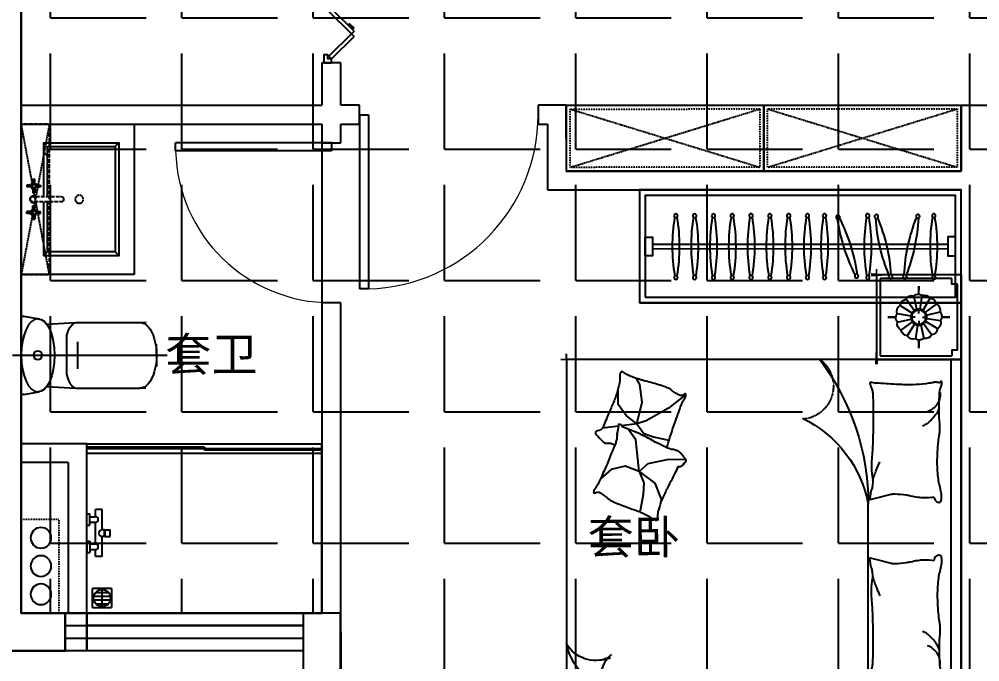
# Model space of a CAD drawing. Extents: x -284868 to 304789, y -137694 to 137894.
# Drawn here: x 125286 to 130397, y -113777 to -110361 of the extents above; entities that cross this region are included whole.
import ezdxf
from ezdxf.enums import TextEntityAlignment as Align

# ---------------------------------------------------------------- set-up
doc = ezdxf.new("R2010")
doc.units = 0
for name, pattern in [('AX-COMP-140B（200）$0$1#comfort_plan$0$DASH', [0.35, 0.25, -0.1]), ('AX-COMP-140B（200）$0$DASH', [0.35, 0.25, -0.1]), ('AX-COMP140B-Fur$0$AX-COMP140B-Fur$0$CONTINOUS', [0]), ('AX-COMP140B-Fur$0$AX-COMP140B-Fur$0$XU-140-SF-N1$0$DASH', [0.35, 0.25, -0.1]), ('AX-CORE160-Fur$0$DASH', [0.35, 0.25, -0.1])]:
    doc.linetypes.add(name, pattern=pattern)
doc.layers.get('0').update_dxf_attribs({"linetype": 'CONTINUOUS'})
for name, color, linetype in [('0-墙', 4, 'CONTINUOUS'), ('0-底图', 251, 'CONTINUOUS'), ('0-窗', 11, 'CONTINUOUS'), ('0-非设计区域', 251, 'CONTINUOUS')]:
    doc.layers.add(name, color=color, linetype=linetype)
doc.styles.add('_TCH_DYN', font='')
doc.styles.get('_TCH_DYN').set_extended_font_data('SimSun')

# ---------------------------------------------------------------- blocks, each defined once
blk = doc.blocks.new('20000110023AX-COMP-140B（200）$0$111110111022110811071652CDX卫生间立管047060')
at = {"linetype": 'AX-COMP-140B（200）$0$1#comfort_plan$0$DASH', "ltscale": 0.2}
for p, q in [((-250, 105), (250, 105)), ((-250, 105), (-250, -95)), ((250, 105), (250, -95)), ((-250, -95), (250, -95))]:
    blk.add_line(p, q, dxfattribs=at)
for centre in [(-150, 0), (0, 0), (150, 0)]:
    blk.add_circle(centre, 55)
blk = doc.blocks.new('*U399')
for p, q in [((600, 80), (600, 330)), ((700, -20), (700, 330)), ((600, 80), (-200, 80)), ((-200, -20), (700, -20))]:
    blk.add_line(p, q)
at = {"extrusion": (0, 0, -1), "zscale": -1}
blk.add_blockref('20000110023AX-COMP-140B（200）$0$111110111022110811071652CDX卫生间立管047060', (-50, 225), dxfattribs=at)
blk = doc.blocks.new('*U375')
at = {"linetype": 'AX-COMP-140B（200）$0$1#comfort_plan$0$DASH'}
for p, q in [((-349.9, 130), (-349.9, 280)), ((-349.9, 280), (450.1, 280)), ((450.1, 130), (-349.9, 280)), ((-349.9, 130), (450.1, 280)), ((450.1, 280), (450.1, 130)), ((450.1, 130), (-349.9, 130))]:
    blk.add_line(p, q, dxfattribs=at)
for p, q in [((-349.9, 280), (-349.9, -320)), ((450.1, 280), (-349.9, 280)), ((450.1, -320), (450.1, 280)), ((-25.4, 218.2), (-56.6, 218.2)), ((-56.6, 218.2), (-56.6, 208.2)), ((-25.4, 208.2), (-56.6, 208.2)), ((-25.4, 218.2), (-25.4, 249.5)), ((-25.4, 249.5), (-15.4, 249.5)), ((-25.4, 208.2), (-25.4, 177)), ((-15.4, 218.2), (-15.4, 249.5)), ((-15.4, 218.2), (15.9, 218.2)), ((-15.4, 208.2), (15.9, 208.2)), ((-15.4, 208.2), (-15.4, 177)), ((15.9, 218.2), (15.9, 208.2)), ((115.4, 218.2), (84.1, 218.2)), ((84.1, 218.2), (84.1, 208.2)), ((115.4, 208.2), (84.1, 208.2)), ((115.4, 218.2), (115.4, 249.5)), ((125.4, 249.5), (115.4, 249.5)), ((115.4, 208.2), (115.4, 177)), ((125.4, 218.2), (125.4, 249.5)), ((125.4, 218.2), (156.6, 218.2)), ((125.4, 208.2), (156.6, 208.2)), ((125.4, 208.2), (125.4, 177)), ((156.6, 218.2), (156.6, 208.2)), ((-179.9, 140), (-199.9, 160)), ((-25.4, 177), (-15.4, 177)), ((125.4, 177), (115.4, 177)), ((330.1, 140), (350.1, 160)), ((-229.9, -220), (-249.9, -240)), ((330.1, -220), (350.1, -240)), ((-349.9, -320), (450.1, -320))]:
    blk.add_line(p, q)
at = {"linetype": 'AX-COMP-140B（200）$0$DASH'}
for p, q in [((35.6, 217.6), (35.6, 70.8)), ((64.4, 70.8), (64.4, 217.6))]:
    blk.add_line(p, q, dxfattribs=at)
for points in [[(35.6, 160), (-249.9, 160), (-249.9, -240), (350.1, -240), (350.1, 160), (64.4, 160)], [(35.6, 140), (-229.9, 140), (-229.9, -220), (330.1, -220), (330.1, 140), (64.4, 140)]]:
    blk.add_lwpolyline(points)
blk.add_circle((50, -28.6), 21.4, dxfattribs=at)
for centre, start, end in [((-20.4, 213.2), 107.0027, 162.9973), ((-20.4, 213.2), 197.0027, 252.9973), ((-20.4, 213.2), 17.0027, 72.9973), ((-20.4, 213.2), 287.0027, 342.9973), ((120.4, 213.2), 107.0027, 162.9973), ((120.4, 213.2), 197.0027, 252.9973), ((120.4, 213.2), 17.0027, 72.9973), ((120.4, 213.2), 287.0027, 342.9973)]:
    blk.add_arc(centre, 17.1, start, end, dxfattribs=at)
for centre, radius, start, end in [((50, 213.2), 20, 315.9573, 224.0427), ((50, 217.6), 14.4, 0, 180), ((50, 69.2), 14.5, 173.574, 6.426)]:
    blk.add_arc(centre, radius, start, end)
blk = doc.blocks.new('2111111100110023AX-COMP140B-Fur$0$AX-COMP140B-Fur$0$111110111022110811071652A$C643C1FD2053066')
for points in [[(28, 342.7, -0.263368), (0.1, 361.5, -0.494818), (9.2, 380.2, -0.049225), (26.9, 382, -0.036831), (50.5, 380.2, -0.031893), (88.5, 372.1, 0.035782), (122.4, 365.1, 0.032941), (212.1, 359.2, 0.026564), (323.3, 365.1, 0.017905), (360.8, 370.4, -0.033397), (381, 372.7, -0.03204), (418.1, 372, 0.018442), (482.4, 368.9, 0.010837), (547.2, 369.7, 0.014624), (595.1, 372.7, 0.111249), (617.7, 380, -0.153708), (634.6, 384, -0.076444), (642, 382.2, -0.215512), (643.9, 380.2, -0.585858), (641.3, 377.2, 0.363489), (636.4, 374.6, 0.191716), (636.4, 363, -0.129675), (638.3, 346.4, -0.01735), (635.3, 329.6, 0.019326), (632.7, 314.5, 0.018818), (626.1, 246.1, 0.021828), (625.2, 186.9, 0.006204), (626.5, 153.1, 0.001963), (632.7, 46.2, 0.028341), (636.9, 10, -0.117014), (636.4, 1.1, -0.36606), (635, 0.2, -0.03973), (621.4, 3, -0.048309), (607.7, 8.5, 0.062981), (597, 12.4, 0.04058), (573.6, 15.8, 0.014345), (506.9, 18, 0.005484), (381.4, 17.3, 0.007153), (285.3, 14.3, 0.008762), (242.7, 11.6, -0.008153), (197, 8.6, -0.06251), (139.9, 13, 0.078669), (94.3, 15.1, 0.047825), (71.9, 10.4, -0.034494), (41.1, 3, -0.023571), (15.8, 0, -0.510228), (14.9, 1.1), (22.4, 31.2), (43, 113.7, 0.073041), (45, 133.3, 0.023305), (39.3, 194.4, 0.018299), (35.2, 217.3, -0.01097), (27.9, 255.3, -0.042281), (24.9, 289.6, -0.027201), (27.9, 343)], [(501.9, 368.9, 0.027842), (478.1, 358.3, 0.048685), (465.5, 350.2, 0.023666), (437.6, 325.8, 0.031223), (418.6, 305.1, 0.046801), (413.5, 297.5, 0.023191), (405.5, 280.7)], [(583.8, 374.6, 0.088153), (549.3, 371, 0.088153), (518.1, 355.8, 0.077547), (496.5, 334.2, 0.077547), (482.4, 307)], [(118.4, 15.8, 0.009729), (145.7, 24.8, 0.009729), (172.6, 34.9, 0.007971), (194.3, 44, 0.007971), (215.8, 53.7)]]:
    blk.add_lwpolyline(points, format="xyb")
blk = doc.blocks.new('2111111100110023AX-COMP140B-Fur$0$AX-COMP140B-Fur$0$111110111022110811071652A$C5A527934052065')
for p, q in [((122.8, 492.3), (194, 398.8)), ((469.1, 493.2), (467.3, 399.6)), ((194, 398.8), (261.6, 281.4)), ((347, 320.5), (364.8, 400.5)), ((467.3, 399.6), (490.5, 289.8)), ((592.7, 326.9), (677.8, 361)), ((677.8, 361), (699.5, 357.9)), ((329.2, 269), (347, 320.5)), ((530.8, 243.4), (592.7, 326.9)), ((162, 260.1), (69.5, 247.7)), ((277.7, 231.7), (162, 260.1)), ((261.6, 281.4), (277.7, 231.7)), ((277.7, 231.7), (329.2, 269)), ((490.5, 289.8), (530.8, 243.4)), ((530.8, 243.4), (591.1, 268.1)), ((591.1, 268.1), (653.1, 265)), ((653.1, 265), (741.3, 249.6)), ((69.5, 247.7), (37.1, 229.6)), ((277.7, 231.7), (233.2, 174.8)), ((277.7, 231.7), (288.3, 147)), ((363.6, 226.4), (318.7, 193.9)), ((530.8, 243.4), (363.6, 226.4)), ((530.8, 243.4), (502.9, 169.1)), ((741.3, 249.6), (744.3, 243.8)), ((233.2, 174.8), (174.5, 132.1)), ((318.7, 193.9), (307.8, 186.1)), ((502.9, 169.1), (521.5, 94.8)), ((174.5, 132.1), (90.9, 132.1)), ((289.9, 133.7), (300.6, 48.6)), ((521.5, 94.8), (569.7, 38.5))]:
    blk.add_line(p, q)
blk.add_lwpolyline([(405, 391.5, -0.025626), (394.6, 394, -0.0108), (278.2, 431.5, -0.00456), (199.4, 459.6, -0.01125), (167.9, 471.9, -0.069394), (150.9, 482, 0.079756), (136, 490.4, 0.106399), (122.8, 492.3, 0.328642), (119.2, 489.3, 0.299547), (121.3, 483.4, -0.189917), (126.3, 475.5, -0.033518), (127.3, 466.2, -0.075627), (126.9, 462.1, -0.053489), (124.2, 455.1, -0.017838), (113.3, 435.3, -0.038394), (97.8, 413.4, 0.059529), (88.5, 398.9, 0.035943), (79, 375.3, 0.011245), (55.9, 297.6, 0.006203), (46.6, 262, -0.010783), (41.1, 241.6, -0.019485), (37.1, 229.6, -0.005062), (19.4, 184.4, -0.101392), (4.4, 161.7, 0.223768), (0, 149.6, 0.25558), (2.8, 145.5, 0.081563), (16.9, 140.9, 0.071805), (32.3, 140.8, -0.069985), (48.1, 140.7, -0.03546), (101.7, 129, -0.029432), (163.8, 106.8, -0.001554), (193.8, 93.8, 0.00152), (224.5, 80.6, 0.004735), (256.2, 67.5, -0.00382), (295.6, 51.2, -0.296001), (315.3, 22.1, 0.649774), (334.6, 14, 0.02319), (338.7, 18.2, -0.0288), (342, 21.5, -0.005727), (347.9, 26.7, 0.004358), (355.7, 33.5, 0.027528), (371, 48.7, 0.046214), (378.7, 59, 0.194121), (381.2, 74, -0.133719), (382.3, 95.6, -0.005779), (389, 115.4, -0.008882)], format="xyb")
blk.add_lwpolyline([(770.3, 299.1, 0.101392), (787, 320.6, -0.223768), (792.3, 332.3, -0.25558), (789.8, 336.7, -0.081563), (776.1, 342.3, -0.071805), (760.8, 343.6, 0.069985), (745, 344.9, 0.03546), (692.5, 360.6, 0.029432), (632.3, 387.6, 0.001554), (603.3, 402.8, -0.00152), (573.8, 418.3, -0.004735), (543.1, 433.8, 0.00382), (505.1, 453.1, 0.296001), (487.7, 483.6, 0.265444), (469.1, 493.2, -0.02319), (464.7, 489.3, 0.0288), (461.2, 486.3, 0.005727), (454.9, 481.5, -0.004358), (446.6, 475.3, -0.027528), (430.1, 461.4, -0.046214), (421.7, 451.7, -0.194121), (418, 436.9, 0.133719), (415.3, 415.4, 0.011505), (398.6, 377.3, 0.008882), (374.9, 328.9, 0.012426), (341.4, 267.4, -0.033612), (330, 244.1), (309.3, 193.4), (293.3, 154.3, 0.224341), (280.3, 142.3, -0.722772), (280.1, 134.4, -0.103513), (283.5, 133.9, 0.053465), (290, 133.7, 0.030109), (310.7, 129.5, -0.031436), (330.6, 125.5, -0.05324), (344.2, 125.2, 0.05518), (357.4, 124.8, 0.056271), (380.1, 118.8, 0.0108), (493.3, 72.6, 0.00456), (569.7, 38.5, 0.01125), (600.2, 23.8, 0.069394), (616.3, 12.5, -0.079756), (630.6, 2.9, -0.106399), (643.6, 0, -0.328642), (647.5, 2.8, -0.299547), (645.8, 8.8, 0.189917), (641.5, 17.1, 0.033518), (641.1, 26.4, 0.075627), (641.8, 30.4, 0.053489), (645, 37.3, 0.017838), (657.4, 56.2, 0.038394), (674.5, 76.8, -0.059529), (685, 90.5, -0.035943), (696.3, 113.3, -0.011245), (725.3, 189, -0.006203), (737.2, 223.8, 0.010783), (744.3, 243.8, 0.019485), (749.2, 255.4, 0.005062)], format="xyb", close=True)
blk = doc.blocks.new('2111111100110023AX-COMP140B-Fur$0$AX-COMP140B-Fur$0$111110111022110811071652cdx床头灯2.0055068')
for p, q in [((0, 122), (0, 164.8)), ((-6.7, 42.3), (-18.3, 115.8)), ((10, 41.7), (27.5, 114)), ((-34.7, 25.2), (-94.8, 69)), ((-22.4, 36.6), (-61.2, 100)), ((25.2, 34.7), (69, 94.8)), ((36.6, 22.4), (100, 61.2)), ((-122, 0), (-164.8, 0)), ((-41.7, 10), (-114, 27.5)), ((-19.5, 0), (-38.2, 0)), ((0, 19.5), (0, 38.2)), ((19.5, 0), (38.2, 0)), ((42.3, 6.7), (115.8, 18.3)), ((122, 0), (164.8, 0)), ((-42.3, -6.7), (-115.8, -18.3)), ((-36.6, -22.4), (-100, -61.2)), ((-25.2, -34.7), (-69, -94.8)), ((-27.3, -114.1), (-10, -41.7)), ((0, -19.5), (0, -38.2)), ((18.7, -113.9), (7, -42.3)), ((62.6, -99.2), (22.9, -36.2)), ((34.7, -25.2), (96, -67.3)), ((41.7, -10), (114.4, -25.8)), ((0, -122), (0, -164.8))]:
    blk.add_line(p, q)
for points in [[(0, 164.8), (0, 122)], [(-164.8, 0), (-122, 0)], [(164.8, 0), (122.1, -1.7)], [(0, -164.8), (0, -122)]]:
    blk.add_lwpolyline(points)
for radius in [42.9, 38.2]:
    blk.add_circle((0, 0), radius)
for centre, start, end in [((-28.3, 77.1), 75.4809, 145.0445), ((3.3, 82), 52.9809, 122.5445), ((34.5, 74.5), 30.4809, 100.0445), ((-74.5, 34.5), 120.4809, 190.0445), ((-55.7, 60.3), 97.9809, 167.5445), ((60.3, 55.7), 7.9809, 77.5445), ((77.1, 28.3), 345.4809, 55.0445), ((-82, 3.3), 142.9809, 212.5445), ((82, -3.3), 322.9809, 32.5445), ((-77.1, -28.3), 165.4809, 235.0445), ((74.5, -34.5), 300.4809, 10.0445), ((-60.3, -55.7), 187.9809, 257.5445), ((-34.5, -74.5), 210.4809, 280.0445), ((28.3, -77.1), 255.4809, 325.0445), ((55.7, -60.3), 277.9809, 347.5445), ((-3.3, -82), 232.9809, 302.5445)]:
    blk.add_arc(centre, 40.1, start, end)
blk = doc.blocks.new('*U382')
for p, q in [((-900, 0), (-1350, 0)), ((-1350, 0), (-1350, -450)), ((1350, 0), (-1350, 0)), ((-900, 0), (900, 0)), ((-900, -2100), (-900, 0)), ((-900, -450), (-900, 0)), ((-1330, -50), (-1330, -430)), ((-920, -430), (-920, -50)), ((900, 0), (900, -2100)), ((900, -450), (900, 0)), ((900, 0), (1350, 0)), ((920, -430), (920, -50)), ((1330, -50), (1330, -430)), ((1350, 0), (1350, -450)), ((-900, -52.4), (900, -52.4)), ((-1350, -450), (-900, -450)), ((-1330, -430), (-920, -430)), ((1350, -450), (900, -450)), ((1330, -430), (920, -430)), ((900, -2100), (-900, -2100))]:
    blk.add_line(p, q)
at = {"linetype": 'AX-COMP140B-Fur$0$AX-COMP140B-Fur$0$CONTINOUS', "ltscale": 2.5}
blk.add_line((-900, -494.1), (129.6, -493.7), dxfattribs=at)
for points in [[(-1300, -20), (-1300, -50), (-1330, -50)], [(-950, -20), (-1300, -20)], [(-950, -20), (-950, -50), (-920, -50)], [(950, -20), (950, -50), (920, -50)], [(950, -20), (1300, -20)], [(1300, -20), (1300, -50), (1330, -50)]]:
    blk.add_lwpolyline(points)
for points in [[(-1350, -332.6, 0, 18, 0), (-1350, -478.5, 10, 10, 0)], [(-900, -349.7, 0, 10, 0), (-900, -477.7, 10, 10, 0)], [(900, -349.7, 0, 10, 0), (900, -477.7, 10, 10, 0)], [(1350, -332.6, 0, 18, 0), (1350, -478.5, 10, 10, 0)], [(-1380.6, -450, 10, 0, 0), (-1202.9, -450, 10, 10, 0)], [(-873.3, -450, 18, 0, 0), (-1032.5, -450, 10, 10, 0)], [(873.3, -450, 18, 0, 0), (1032.5, -450, 10, 10, 0)], [(1380.6, -450, 10, 0, 0), (1202.9, -450, 10, 10, 0)], [(-668.5, -1859, 10, 0, -0.374242), (-834.4, -1895.4, 10, 10, 2.21586)], [(-686.1, -1863.7, 10, 0, 0.177019), (-693.3, -1995.7, 10, 10, -2.21586)], [(-900, -1958.5, 0, 10, 0), (-900, -2130, 10, 10, 0)], [(900, -2005.4, 0, 10, 0), (900, -2130, 10, 10, 0)], [(-775.4, -2100, 0, 10, 0), (-930, -2100, 10, 10, 0)], [(658.3, -2100, 0, 10, 0), (930, -2100, 10, 10, 0)]]:
    blk.add_lwpolyline(points, format="xyseb")
for centre, radius, start, end in [((128.9, -1775.7), 1282, 53.023, 89.9651), ((10.6, -1124.5), 642, 25.9211, 79.3154), ((-515.9, -1720.7), 391.6, 191.3017, 255.6434), ((-773.9, -1781.8), 129.7, 193.5613, 311.455), ((-519.2, -1944.9), 181.3, 157.7938, 238.8167)]:
    blk.add_arc(centre, radius, start, end, dxfattribs=at)
at = {"linetype": 'AX-COMP140B-Fur$0$AX-COMP140B-Fur$0$XU-140-SF-N1$0$DASH', "ltscale": 2.5}
blk.add_arc((757.9, -855.2), 175.9, 36.1213, 174.8116, dxfattribs=at)
at = {"xscale": -1}
for name, p in [('2111111100110023AX-COMP140B-Fur$0$AX-COMP140B-Fur$0$111110111022110811071652cdx床头灯2.0055068', (-1125, -225)), ('2111111100110023AX-COMP140B-Fur$0$AX-COMP140B-Fur$0$111110111022110811071652A$C643C1FD2053066', (-140.3, -485.7)), ('2111111100110023AX-COMP140B-Fur$0$AX-COMP140B-Fur$0$111110111022110811071652A$C5A527934052065', (835.6, -1956.2))]:
    blk.add_blockref(name, p, dxfattribs=at)
for name, p in [('2111111100110023AX-COMP140B-Fur$0$AX-COMP140B-Fur$0$111110111022110811071652A$C643C1FD2053066', (140.3, -485.7)), ('2111111100110023AX-COMP140B-Fur$0$AX-COMP140B-Fur$0$111110111022110811071652cdx床头灯2.0055068', (1125, -225))]:
    blk.add_blockref(name, p)
blk = doc.blocks.new('*U374')
at = {"ltscale": 10}
for p, q in [((0, 327), (0, -496.5)), ((-208, 268.7), (-194.2, 185.4)), ((-197.6, 280), (197.6, 280)), ((208, 268.7), (194.2, 185.4)), ((-166, 144.9), (-175, -10.6)), ((166, 144.9), (175, -10.6)), ((-100.2, 39.7), (100.2, 39.7)), ((0, 25.9), (0, -63.5)), ((-175, -12), (-175, -351.2)), ((-71.7, -18.8), (71.7, -18.8)), ((-43.6, -18.8), (43.6, -18.8)), ((175, -12), (175, -351.2))]:
    blk.add_line(p, q, dxfattribs=at)
for p, q in [((-375, 280), (375, 280)), ((-175, -351.2), (-175, -384.6)), ((0, -440), (-59.9, -440)), ((0, -440), (59.9, -440))]:
    blk.add_line(p, q)
for points in [[(-175, -384.6, 10, 0, 0), (-175, -296.7, 10, 10, 0)], [(175, -384.6, 10, 0, 0), (175, -296.7, 10, 10, 0)]]:
    blk.add_lwpolyline(points, format="xyseb")
blk.add_circle((0, 191.2), 22.8, dxfattribs=at)
for centre, start, end in [((-197.6, 269.5), 90, 184.8886), ((197.6, 269.5), 355.1114, 90)]:
    blk.add_arc(centre, 10.4, start, end, dxfattribs=at)
at = {"ltscale": 10, "extrusion": (0, 0, -1)}
for centre, major_axis, ratio, start_param, end_param in [((0, 191.2), (194.6, 0), 0.456392, 3.141593, 6.283185), ((0.7, -11.9), (-174.9, 3.2), 0.369842, 2.169272, 3.218057)]:
    blk.add_ellipse(centre, major_axis=major_axis, ratio=ratio, start_param=start_param, end_param=end_param, dxfattribs=at)
at = {"ltscale": 10}
for centre, major_axis, ratio, start_param, end_param in [((0, 191.2), (194.6, 0), 0.456392, 3.141593, 6.283185), ((-0.7, -11.9), (174.9, 3.2), 0.369842, 2.169272, 3.218057), ((0, -351.2), (-175, 0), 0.507463, 0, 3.141593)]:
    blk.add_ellipse(centre, major_axis=major_axis, ratio=ratio, start_param=start_param, end_param=end_param, dxfattribs=at)
blk = doc.blocks.new('*U377')
for p, q in [((-350, -920), (-350, 330)), ((-300, 330), (-350, 330)), ((-325, -295), (-325, 330)), ((-325, 330), (-317, 330)), ((-317, 330), (-317, -295)), ((-300, -920), (-300, 330)), ((550, 330), (-300, 330)), ((550, -920), (550, 330)), ((-333, -295), (-333, -920)), ((-333, -295), (-325, -295)), ((-325, -920), (-325, -295)), ((-317, -295), (-325, -295)), ((142.5, -797.5), (107.5, -797.5)), ((107.5, -822.5), (107.5, -797.5)), ((142.5, -822.5), (142.5, -797.5)), ((420, -790), (420, -890)), ((420, -790), (520, -790)), ((440, -873.5), (440, -806.5)), ((460, -883.9), (460, -796.1)), ((480, -883.9), (480, -796.1)), ((500, -873.5), (500, -806.5)), ((520, -890), (520, -790)), ((0, -840), (0, -875)), ((107.5, -840), (0, -840)), ((142.5, -822.5), (107.5, -822.5)), ((107.5, -827.5), (107.5, -840)), ((142.5, -827.5), (107.5, -827.5)), ((109.5, -827.5), (109.5, -822.5)), ((140.5, -827.5), (140.5, -822.5)), ((142.5, -827.5), (142.5, -840)), ((250, -840), (142.5, -840)), ((250, -840), (250, -875)), ((515, -840), (425, -840)), ((37.5, -875), (0, -875)), ((22.5, -920), (22.5, -905)), ((82.5, -905), (22.5, -905)), ((37.5, -905), (37.5, -875)), ((67.5, -905), (67.5, -875)), ((182.5, -875), (67.5, -875)), ((82.5, -920), (82.5, -905)), ((167.5, -920), (167.5, -905)), ((167.5, -905), (227.5, -905)), ((182.5, -905), (182.5, -875)), ((250, -875), (212.5, -875)), ((212.5, -905), (212.5, -875)), ((227.5, -920), (227.5, -905)), ((520, -890), (420, -890)), ((-300, -920), (-350, -920)), ((-333, -920), (-325, -920)), ((550, -920), (-300, -920)), ((82.5, -920), (22.5, -920)), ((167.5, -920), (82.5, -920)), ((167.5, -920), (227.5, -920))]:
    blk.add_line(p, q)
blk.add_circle((470, -840), 45)
for centre, radius, start, end in [((52.5, -875), 15, 0, 180), ((125, -840), 17.5, 180, 0), ((197.5, -875), 15, 0, 180)]:
    blk.add_arc(centre, radius, start, end)
blk = doc.blocks.new('*U383')
for p, q in [((0, 600), (-1711, 600)), ((-1641, 312), (-70, 312)), ((-1641, 288), (-70, 288))]:
    blk.add_line(p, q)
for points in [[(-1711, 600), (0, 600), (0, 0), (-1711, 0)], [(-1681, 570), (-30, 570), (-30, 30), (-1681, 30)], [(-1681, 250), (-1641, 250), (-1641, 350), (-1681, 350)], [(-30, 250), (-70, 250), (-70, 350), (-30, 350)]]:
    blk.add_lwpolyline(points, close=True)
for centre in [(-1517.4, 465.5), (-1417.4, 465.5), (-1317.4, 465.5), (-1217.4, 465.5), (-1117.4, 465.5), (-1017.4, 465.5), (-917.4, 465.5), (-817.4, 465.5), (-726.7, 465.5), (-556, 457.7), (-496.6, 465.5), (-375.5, 461.2), (-299.1, 461.6), (-145.1, 465.5), (-654.8, 144.5), (-1517.4, 137), (-1417.4, 137), (-1317.4, 137), (-1217.4, 137), (-1117.4, 137), (-1017.4, 137), (-917.4, 137), (-817.4, 137), (-726.7, 137), (-496.6, 137), (-450.7, 141.5), (-229.9, 140.5), (-145.1, 137)]:
    blk.add_circle(centre, 10)
for centre, start, end in [((-585.8, 300.9), 170.5328, 189.4201), ((-2447.9, 301.6), 350.5328, 9.4201), ((-485.8, 300.9), 170.5328, 189.4201), ((-2347.9, 301.6), 350.5328, 9.4201), ((-385.8, 300.9), 170.5328, 189.4201), ((-2247.9, 301.6), 350.5328, 9.4201), ((-285.8, 300.9), 170.5328, 189.4201), ((-2147.9, 301.6), 350.5328, 9.4201), ((-185.8, 300.9), 170.5328, 189.4201), ((-2047.9, 301.6), 350.5328, 9.4201), ((-85.8, 300.9), 170.5328, 189.4201), ((-1947.9, 301.6), 350.5328, 9.4201), ((14.2, 300.9), 170.5328, 189.4201), ((-1847.9, 301.6), 350.5328, 9.4201), ((114.2, 300.9), 170.5328, 189.4201), ((-1747.9, 301.6), 350.5328, 9.4201), ((204.9, 300.9), 170.5328, 189.4201), ((-1657.3, 301.6), 350.5328, 9.4201), ((282.9, 20.4), 153.0222, 171.9095), ((-1492.8, 581.4), 333.0222, 351.9095), ((435, 300.9), 170.5328, 189.4201), ((-1427.1, 301.6), 350.5328, 9.4201), ((492.9, 88.8), 157.3509, 176.2382), ((-1320, 514.2), 337.3509, 356.2382), ((645.1, 497.5), 182.7463, 201.6336), ((-1175, 104.3), 2.7463, 21.6336), ((785.5, 301.6), 170.5799, 189.4672), ((-1076.7, 300.9), 350.5799, 9.4672)]:
    blk.add_arc(centre, 948.9, start, end)
blk = doc.blocks.new('*U384')
at = {"linetype": 'AX-CORE160-Fur$0$DASH', "ltscale": 0.2}
for p, q in [((20, -330), (1030, -20)), ((20, -20), (1030, -330)), ((1070, -330), (2080, -20)), ((1070, -20), (2080, -330))]:
    blk.add_line(p, q, dxfattribs=at)
for points in [[(0, 0), (1050, 0), (1050, -350), (0, -350)], [(1050, 0), (2100, 0), (2100, -350), (1050, -350)]]:
    blk.add_lwpolyline(points, close=True)
for points in [[(20, -20), (1030, -20), (1030, -330), (20, -330)], [(1070, -20), (2080, -20), (2080, -330), (1070, -330)]]:
    blk.add_lwpolyline(points, close=True, dxfattribs=at)
blk = doc.blocks.new('2$DorLib2D$00000001')
for p, q in [((0.45, 0.975), (0.5, 0.975)), ((0.45, 0), (0.45, 0.975)), ((0.5, 0), (0.5, 0.975)), ((0.5, 0), (0.45, 0))]:
    blk.add_line(p, q)
at = {"lineweight": 13}
blk.add_arc((0.475, 0), 0.975, 91.4693, 180, dxfattribs=at)
blk = doc.blocks.new('2$TCHSYS$WIN2D')
for p, q in [((-0.5, 0.5), (0.5, 0.5)), ((-0.5, 0.5), (-0.5, -0.5)), ((0.5, 0.5), (0.5, -0.5)), ((0.5, 0.1667), (-0.5, 0.1667)), ((0.5, -0.1667), (-0.5, -0.1667)), ((-0.5, -0.5), (0.5, -0.5))]:
    blk.add_line(p, q)
blk = doc.blocks.new('$DorLib2D$00000034')
for p, q in [((-0.3348, 0.1427), (-0.475, 0)), ((-0.3182, 0.1263), (-0.4584, -0.0164)), ((-0.3348, 0.1427), (-0.3182, 0.1263)), ((-0.3015, 0.1427), (-0.3182, 0.1263)), ((-0.3182, 0.1263), (-0.178, -0.0164)), ((-0.3015, 0.1427), (-0.1614, 0)), ((0.3015, 0.1427), (0.1614, 0)), ((0.3182, 0.1263), (0.178, -0.0164)), ((0.3015, 0.1427), (0.3182, 0.1263)), ((0.3348, 0.1427), (0.3182, 0.1263)), ((0.3182, 0.1263), (0.4584, -0.0164)), ((0.3348, 0.1427), (0.475, 0)), ((-0.5, -0.048), (-0.5, 0)), ((-0.4584, -0.0164), (-0.475, 0)), ((-0.178, -0.0164), (-0.1614, 0)), ((0.178, -0.0164), (0.1614, 0)), ((0.4584, -0.0164), (0.475, 0)), ((0.5, -0.048), (0.5, 0))]:
    blk.add_line(p, q)
for points in [[(-0.2899, 0.1308), (-0.2804, 0.1401), (-0.255, 0.1143), (-0.2645, 0.1049)], [(-0.2866, 0.1275), (-0.2804, 0.1335), (-0.2616, 0.1144), (-0.2678, 0.1083)], [(0.2899, 0.1308), (0.2804, 0.1401), (0.255, 0.1143), (0.2645, 0.1049)], [(0.2866, 0.1275), (0.2804, 0.1335), (0.2616, 0.1144), (0.2678, 0.1083)], [(-0.5, 0), (-0.475, 0), (-0.475, -0.023), (-0.45, -0.023), (-0.45, -0.048), (-0.5, -0.048)], [(0.5, 0), (0.475, 0), (0.475, -0.023), (0.45, -0.023), (0.45, -0.048), (0.5, -0.048)]]:
    blk.add_lwpolyline(points)
blk = doc.blocks.new('DDDDDDDGFDSG')
for p, q in [((419810.9, 11159.4), (419810.9, 9859.4)), ((421510.9, 10084.4), (421410.9, 10084.4)), ((421410.9, 10084.4), (421410.9, 9859.4)), ((421510.9, 9859.4), (421510.9, 10084.4)), ((419810.9, 9859.4), (421410.9, 9859.4)), ((421610.9, 9859.4), (421510.9, 9859.4)), ((421610.9, 9759.4), (421610.9, 9859.4)), ((422710.9, 9859.4), (422560.9, 9859.4)), ((422560.9, 9859.4), (422560.9, 9759.4)), ((422710.9, 9859.4), (422710.9, 9509.4)), ((424810.9, 9509.4), (424810.9, 9859.4)), ((424810.9, 9859.4), (425010.9, 9859.4)), ((419810.9, 9759.4), (421410.9, 9759.4)), ((419810.9, 9759.4), (419810.9, 7159.4)), ((421410.9, 9759.4), (421410.9, 9659.4)), ((421510.9, 9759.4), (421610.9, 9759.4)), ((421510.9, 9659.4), (421510.9, 9759.4)), ((422560.9, 9759.4), (422610.9, 9759.4)), ((422610.9, 9759.4), (422610.9, 9409.4)), ((421410.9, 9659.4), (421410.9, 8809.4)), ((421410.9, 9659.4), (421510.9, 9659.4)), ((422710.9, 9509.4), (424810.9, 9509.4)), ((422610.9, 9409.4), (424810.9, 9409.4)), ((424810.9, 6459.4), (424810.9, 9409.4)), ((421510.9, 8809.4), (421410.9, 8809.4)), ((421410.9, 8809.4), (421410.9, 7159.4)), ((421510.9, 7059.4), (421510.9, 8809.4)), ((420044.8, 7159.4), (419810.9, 7159.4)), ((420044.8, 6959.4), (420044.8, 7159.4)), ((421410.9, 7159.4), (421310.9, 7159.4)), ((421310.9, 7159.4), (421310.9, 6959.4)), ((421510.9, 7059.4), (421511, 5759.4)), ((419610.9, 6959.4), (420044.8, 6959.4)), ((421310.9, 6959.4), (421311, 5759.4)), ((421510.9, 6959.4), (421510.9, 6959.4)), ((421510.9, 6959.4), (421510.9, 6959.4))]:
    blk.add_line(p, q)
blk.add_lwpolyline([(421510.9, 6959.4), (421510.9, 6959.4), (421510.9, 6959.4), (421510.9, 6959.4)], close=True)
for name, p, xscale, yscale, zscale, rotation in [('$DorLib2D$00000034', (421460.9, 10509.4), 850.0000000000001, 850.0000000000001, 850.0000000000001, 270), ('2$DorLib2D$00000001', (422085.9, 9809.4), 949.9999999999999, 949.9999999999999, -949.9999999999999, 180.0000000000173), ('2$DorLib2D$00000001', (421460.9, 9234.4), 850.0000000000001, 850.0000000000001, -849.9999999999999, 90), ('2$TCHSYS$WIN2D', (420677.9, 7059.4), -1266.096593619349, 200, -1266.096593619349, 1.654676395901333e-11)]:
    blk.add_blockref(name, p, dxfattribs=dict(xscale=xscale, yscale=yscale, zscale=zscale, rotation=rotation))
at = {"extrusion": (-6.03482e-06, 1.7292e-09, 1), "rotation": 0.01890043513611068}
blk.add_blockref('*U384', (422710.9, 9859.4, -2.5), dxfattribs=at)
at = {"extrusion": (1.26589e-20, 2.62113e-23, -1), "zscale": -1, "rotation": 270.0013358376322}
for name, p in [('*U375', (-420091.1, 9409.7)), ('*U374', (-420091, 8529.9))]:
    blk.add_blockref(name, p, dxfattribs=at)
at = {"extrusion": (3.21966e-19, 1.04356e-18, -1), "zscale": -0.9999999999999998, "rotation": 179.9821196597716}
blk.add_blockref('*U383', (-424810.9, 9409.5), dxfattribs=at)
at = {"extrusion": (1.26587e-20, 2.70385e-23, -1), "zscale": -0.9999999999999998, "rotation": 90.00137922855986}
blk.add_blockref('*U382', (-424811.1, 7608), dxfattribs=at)
at = {"extrusion": (1.01176e-20, -1.66703e-21, -1), "xscale": -1, "zscale": -1, "rotation": 270}
blk.add_blockref('*U399', (-420140.9, 7359.4), dxfattribs=at)
at = {"rotation": 270}
blk.add_blockref('*U377', (421080.9, 7709.4), dxfattribs=at)
at = {"style": '_TCH_DYN'}
for s, p in [('套卫', (421068.9, 8392.5)), ('套卧', (423316.1, 7420.9))]:
    blk.add_text(s, height=180, rotation=0.2448, dxfattribs=at).set_placement(p, align=Align.BOTTOM_RIGHT)

msp = doc.modelspace()

# ---------------------------------------------------------------- hatches: boundary and pattern name
at = {"layer": '0-非设计区域', "ltscale": 3}
h = msp.add_hatch(dxfattribs=at)
h.set_pattern_fill('ANGLE', color=256, scale=100)
h.set_pattern_definition([(0, (-290154.35, 278012.8), (0, 698.5), [508, -190.5]), (90, (-290154.35, 278012.8), (-698.5, 4e-14), [508, -190.5])])
h.paths.add_polyline_path([(126996.5, -114718.5), (126996.5, -113518.5), (125296.5, -113518.5), (125296.5, -109518.5), (127587.2, -109518.5), (127587.2, -106768.6), (130497.5, -106769.7), (130497.6, -106368.6), (135497.6, -106373.5), (135496.5, -107818.5), (143096.5, -107818.5), (143096.5, -109518.5), (145146.5, -109518.5), (145146.5, -114118.5), (135496.5, -114118.5), (135496.5, -115968.5), (130496.5, -115968.5), (130496.5, -114718.5)])

# ---------------------------------------------------------------- linework, layer by layer
at = {"layer": '0-墙', "ltscale": 3}
msp.add_lwpolyline([(125096.5, -113718.5), (125096.5, -109318.5), (128416.5, -109318.5), (128416.5, -109518.5), (125296.5, -109518.5), (125296.5, -113518.5), (125646.5, -113518.5), (125646.5, -113718.5), (125096.5, -113718.5)], dxfattribs=at)
msp.add_lwpolyline([(126996.5, -114918.5), (126996.5, -113518.5), (126796.5, -113518.5), (126796.5, -114918.5)], close=True, dxfattribs=at)
at = {"layer": '0-窗'}
for points in [[(125646.5, -113518.5), (126796.5, -113518.5), (126796.5, -113718.5), (125646.5, -113718.5)], [(125646.5, -113583.5), (126796.5, -113583.5), (126796.5, -113653.5), (125646.5, -113653.5)]]:
    msp.add_lwpolyline(points, close=True, dxfattribs=at)
at = {"layer": '0-非设计区域', "ltscale": 3}
msp.add_lwpolyline([(126996.5, -114718.5), (126996.5, -113518.5), (125296.5, -113518.5), (125296.5, -109518.5), (127587.2, -109518.5), (127587.2, -106768.6), (130497.5, -106769.7), (130497.6, -106368.6), (135497.6, -106373.5), (135496.5, -107818.5), (143096.5, -107818.5), (143096.5, -109518.5), (145146.5, -109518.5), (145146.5, -114118.5), (135496.5, -114118.5), (135496.5, -115968.5), (130496.5, -115968.5), (130496.5, -114718.5), (126996.5, -114718.5)], dxfattribs=at)

# ---------------------------------------------------------------- block references
at = {"layer": '0-底图'}
msp.add_blockref('DDDDDDDGFDSG', (-294513.8, -120677.9), dxfattribs=at)

doc.saveas('drawing.dxf')
